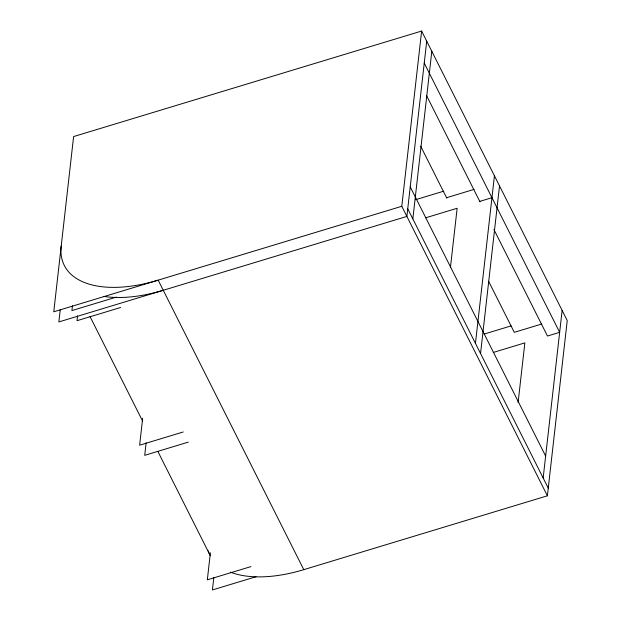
<?xml version="1.0" encoding="UTF-8"?>
<svg xmlns="http://www.w3.org/2000/svg" width="621" height="621" viewBox="0 0 621 621"><rect width="100%" height="100%" fill="white"/><g stroke="black" fill="none" stroke-linecap="round" stroke-linejoin="round"><path stroke-width="0.93" d="M60.284 309.421L58.863 321.934L406.879 216.418L426.72 41.18M72.455 305.757L71.912 310.578L116.445 297.071M77.555 315.895L77.012 320.708L120.614 307.488M142.675 418.228L139.616 445.195L183.218 431.975M146.137 442.812L144.716 455.333L188.318 442.113M210.379 552.853L207.329 579.82L250.931 566.6M213.841 577.429L212.421 589.95L256.023 576.73M401.779 206.288L421.628 31.05L73.612 136.566L53.763 311.804L401.779 206.288L547.388 495.799L303.778 569.659A113.418 58.413 -26.7 0 1 230.368 572.135M412.841 218.887L431.82 51.318M450.497 266.991L457.149 208.26L425.61 217.824M475.453 343.374L494.432 175.805M480.545 353.512L499.525 185.935M518.093 402.579L524.854 342.877L493.315 352.441M543.158 477.999L562.137 310.422M547.388 495.799L567.237 320.56L421.628 31.05M415.573 199.714L443.736 191.175M446.577 197.711L474.056 189.382M479.769 201.398L491.948 197.711M484.209 334.051L511.114 325.893M541.76 324.007L514.289 332.336L488.595 281.259M424.244 63.086L559.653 332.328L547.474 336.023L493.92 229.537M426.433 95.347L479.986 201.833M420.673 146.207L446.794 198.146M410.225 186.851L545.642 456.093M407.741 208.757L548.258 488.129M303.778 569.659L158.169 280.149A113.418 58.413 -26.7 0 1 61.207 246.087M89.998 316.493L142.636 421.154M157.858 451.428L209.626 554.351M163.269 290.279A113.418 58.413 -26.7 0 1 104.111 296.458M210.317 555.717A113.418 58.413 -26.7 0 1 208.198 550.796"/></g></svg>
